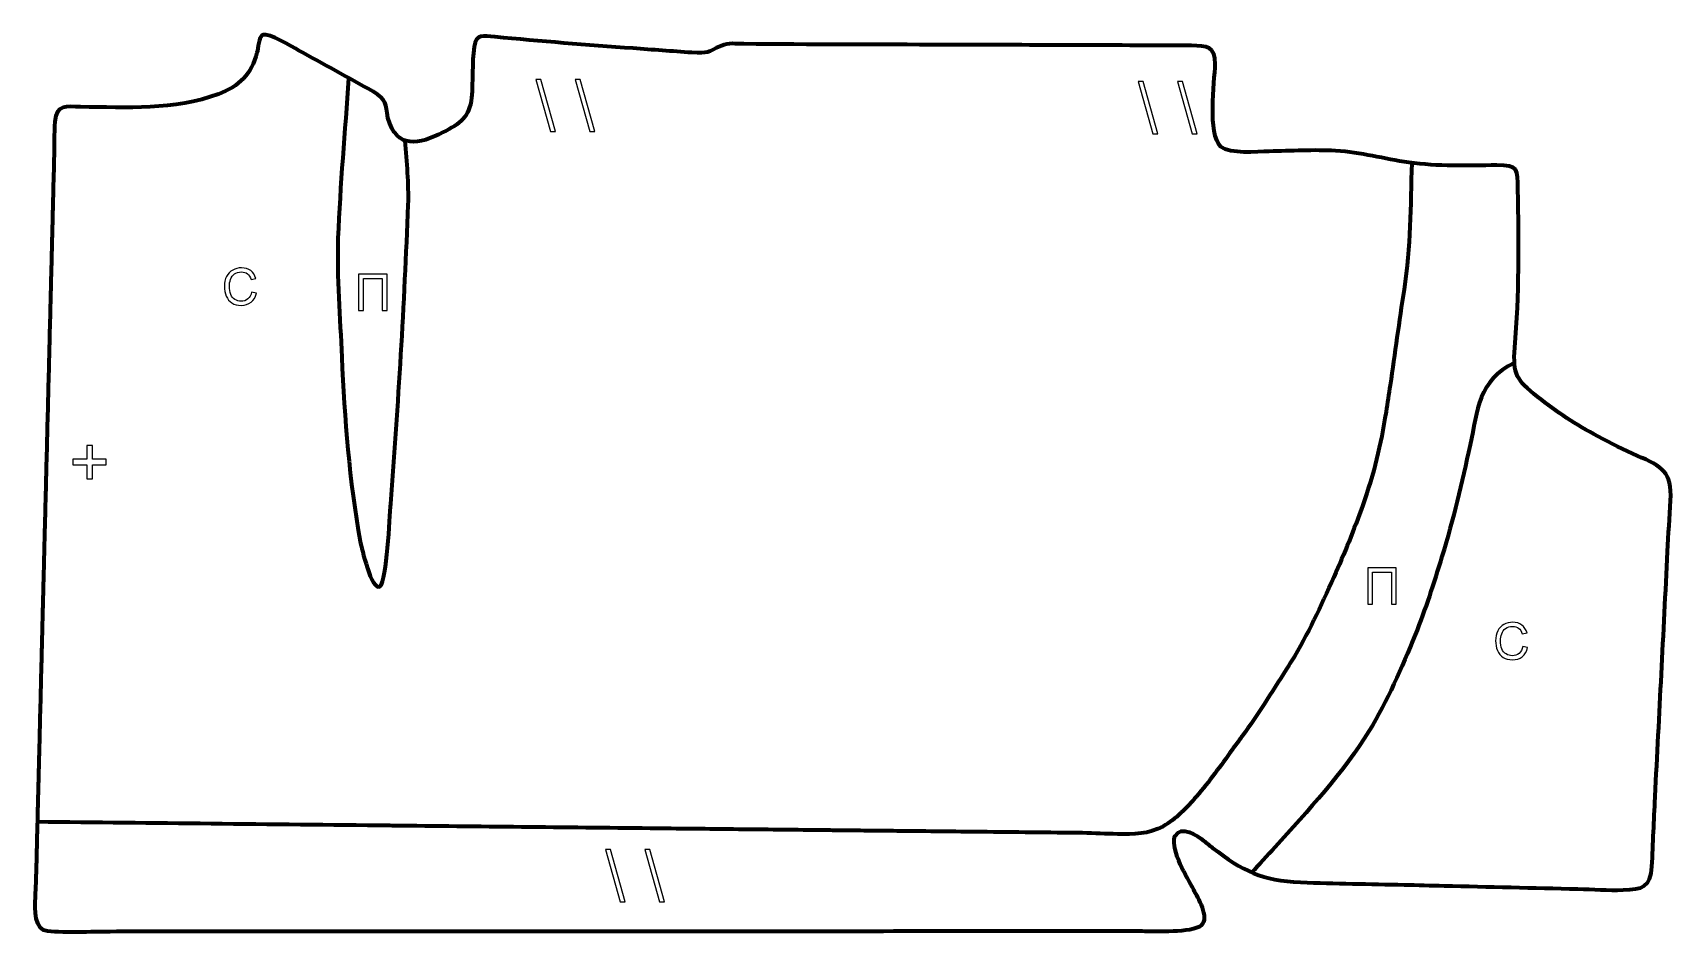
# Model space of a CAD drawing. Header units: millimetres. Extents: x 1097 to 1920, y 170 to 621.
import ezdxf

# ---------------------------------------------------------------- set-up
doc = ezdxf.new("R2010")
doc.units = ezdxf.units.MM
doc.header["$MEASUREMENT"] = 0
doc.layers.add('layer 2', color=7, linetype='Continuous')
doc.layers.add('layer 3', color=7, linetype='Continuous')

msp = doc.modelspace()

# ---------------------------------------------------------------- linework, layer by layer
at = {"layer": 'layer 2', "color": 142, "lineweight": 158}
for points, knots in [([(1255.7138, 598.6686), (1253.84, 571.9506), (1251.4462, 545.1792), (1250.3815, 518.4191), (1250.3815, 518.4191), (1249.7491, 498.7824), (1251.4439, 478.4343), (1252.2812, 458.7478), (1252.2812, 458.7478), (1253.6522, 428.1094), (1256.0281, 396.3716), (1261.5727, 366.1999), (1261.5727, 366.1999), (1262.2022, 363.2213), (1267.0451, 341.0802), (1271.6035, 343.7742), (1271.6035, 343.7742), (1274.9392, 347.1354), (1276.2812, 378.1486), (1276.8345, 385.1295), (1276.8345, 385.1295), (1280.7342, 434.923), (1283.6717, 485.1447), (1285.6206, 535.0531), (1285.6206, 535.0531), (1286.0401, 545.795), (1284.8566, 556.4246), (1284.0827, 567.1188)], [0, 0, 0, 0, 0.125, 0.125, 0.125, 0.125, 0.25, 0.25, 0.25, 0.25, 0.375, 0.375, 0.375, 0.375, 0.5, 0.5, 0.5, 0.5, 0.625, 0.625, 0.625, 0.625, 0.75, 0.75, 0.75, 0.75, 1, 1, 1, 1]), ([(1788.9162, 555.9734), (1788.2616, 534.2309), (1788.5229, 514.2574), (1785.0758, 492.5863), (1785.0758, 492.5863), (1782.536, 476.6199), (1780.4923, 460.5802), (1778.0864, 444.5932), (1778.0864, 444.5932), (1777.416, 440.1471), (1776.7307, 435.7038), (1776.0284, 431.2626), (1776.0284, 431.2626), (1773.3433, 414.4507), (1770.0491, 400.5382), (1764.342, 384.4632), (1764.342, 384.4632), (1760, 372.2332), (1755.2036, 360.2519), (1749.8876, 348.4124), (1749.8876, 348.4124), (1743.1777, 333.5191), (1737.0721, 319.9798), (1728.4596, 305.9974), (1728.4596, 305.9974), (1727.6391, 304.6654), (1726.8065, 303.3437), (1725.9646, 302.0251), (1725.9646, 302.0251), (1722.2651, 296.2447), (1718.6052, 290.4393), (1714.8954, 284.6653), (1714.8954, 284.6653), (1711.3785, 279.1944), (1707.7619, 273.8419), (1703.9099, 268.5999), (1703.9099, 268.5999), (1703.9099, 268.5999), (1703.6115, 268.196), (1703.6115, 268.196), (1703.6115, 268.196), (1702.0165, 266.0489), (1700.4195, 263.909), (1698.8541, 261.74), (1698.8541, 261.74), (1693.0899, 253.7065), (1687.3521, 245.7798), (1680.9183, 238.2569), (1680.9183, 238.2569), (1676.2653, 232.8539), (1670.5216, 226.8753), (1664.27, 223.357), (1664.27, 223.357), (1656.9261, 219.3056), (1649.5673, 219.3502), (1641.4158, 219.4699), (1641.4158, 219.4699), (1635.5561, 219.5558), (1629.7049, 219.9174), (1623.8432, 220.0216), (1623.8432, 220.0216), (1615.3294, 220.1321), (1606.815, 220.2024), (1598.301, 220.2914), (1598.301, 220.2914), (1589.7887, 220.3814), (1581.2765, 220.4714), (1572.7642, 220.5613), (1572.7642, 220.5613), (1559.4116, 220.7025), (1546.059, 220.8436), (1532.7064, 220.9848), (1532.7064, 220.9848), (1522.859, 221.0889), (1513.0114, 221.193), (1503.1639, 221.2971), (1503.1639, 221.2971), (1499.9927, 221.3305), (1496.8215, 221.3641), (1493.6502, 221.3976), (1493.6502, 221.3976), (1480.2977, 221.5388), (1466.9451, 221.6798), (1453.5925, 221.821), (1453.5925, 221.821), (1447.2501, 221.888), (1440.9075, 221.9551), (1434.5651, 222.0222), (1434.5651, 222.0222), (1428.0557, 222.091), (1421.5463, 222.1598), (1415.0369, 222.2285), (1415.0369, 222.2285), (1371.9748, 222.6838), (1328.9129, 223.139), (1285.8508, 223.5941), (1285.8508, 223.5941), (1282.6795, 223.6277), (1279.5083, 223.6611), (1276.3371, 223.6947), (1276.3371, 223.6947), (1246.4607, 224.0104), (1216.5843, 224.3263), (1186.7079, 224.6421), (1186.7079, 224.6421), (1157.6661, 224.949), (1128.6242, 225.2561), (1099.5824, 225.563)], [0, 0, 0, 0, 0.03571429, 0.03571429, 0.03571429, 0.03571429, 0.07142857, 0.07142857, 0.07142857, 0.07142857, 0.10714286, 0.10714286, 0.10714286, 0.10714286, 0.14285714, 0.14285714, 0.14285714, 0.14285714, 0.17857143, 0.17857143, 0.17857143, 0.17857143, 0.21428571, 0.21428571, 0.21428571, 0.21428571, 0.25, 0.25, 0.25, 0.25, 0.28571429, 0.28571429, 0.28571429, 0.28571429, 0.32142857, 0.32142857, 0.32142857, 0.32142857, 0.35714286, 0.35714286, 0.35714286, 0.35714286, 0.39285714, 0.39285714, 0.39285714, 0.39285714, 0.42857143, 0.42857143, 0.42857143, 0.42857143, 0.46428571, 0.46428571, 0.46428571, 0.46428571, 0.5, 0.5, 0.5, 0.5, 0.53571429, 0.53571429, 0.53571429, 0.53571429, 0.57142857, 0.57142857, 0.57142857, 0.57142857, 0.60714286, 0.60714286, 0.60714286, 0.60714286, 0.64285714, 0.64285714, 0.64285714, 0.64285714, 0.67857143, 0.67857143, 0.67857143, 0.67857143, 0.71428571, 0.71428571, 0.71428571, 0.71428571, 0.75, 0.75, 0.75, 0.75, 0.78571429, 0.78571429, 0.78571429, 0.78571429, 0.82142857, 0.82142857, 0.82142857, 0.82142857, 0.85714286, 0.85714286, 0.85714286, 0.85714286, 0.89285714, 0.89285714, 0.89285714, 0.89285714, 0.92857143, 0.92857143, 0.92857143, 0.92857143, 1, 1, 1, 1]), ([(1840.5153, 455.8685), (1822.2988, 447.1936), (1821.9963, 432.2132), (1818.1951, 414.6573), (1818.1951, 414.6573), (1814.0624, 395.532), (1809.7846, 377.3924), (1804.0619, 358.6495), (1804.0619, 358.6495), (1799.9215, 345.089), (1795.9027, 332.5509), (1790.5881, 319.3651), (1790.5881, 319.3651), (1783.9461, 302.886), (1776.7335, 286.3209), (1767.4654, 271.1304), (1767.4654, 271.1304), (1755.0803, 250.9817), (1736.4224, 230.4644), (1720.3986, 212.9201), (1720.3986, 212.9201), (1716.4368, 208.5824), (1712.4649, 204.2545), (1708.5138, 199.9069)], [0, 0, 0, 0, 0.14285714, 0.14285714, 0.14285714, 0.14285714, 0.28571429, 0.28571429, 0.28571429, 0.28571429, 0.42857143, 0.42857143, 0.42857143, 0.42857143, 0.57142857, 0.57142857, 0.57142857, 0.57142857, 0.71428571, 0.71428571, 0.71428571, 0.71428571, 1, 1, 1, 1])]:
    msp.add_open_spline(points, degree=3, knots=knots, dxfattribs=at)
at = {"layer": 'layer 2', "color": 142}
for points, knots in [([(1356.9526, 571.8014), (1356.9526, 571.8014), (1349.6206, 598.0125), (1349.6206, 598.0125), (1349.6206, 598.0125), (1349.6206, 598.0125), (1352.1118, 598.0125), (1352.1118, 598.0125), (1352.1118, 598.0125), (1352.1118, 598.0125), (1359.4439, 571.8014), (1359.4439, 571.8014), (1359.4439, 571.8014), (1359.4439, 571.8014), (1356.9526, 571.8014), (1356.9526, 571.8014)], [0, 0, 0, 0, 0.2, 0.2, 0.2, 0.2, 0.4, 0.4, 0.4, 0.4, 0.6, 0.6, 0.6, 0.6, 1, 1, 1, 1]), ([(1376.6346, 571.8014), (1376.6346, 571.8014), (1369.3026, 598.0125), (1369.3026, 598.0125), (1369.3026, 598.0125), (1369.3026, 598.0125), (1371.7938, 598.0125), (1371.7938, 598.0125), (1371.7938, 598.0125), (1371.7938, 598.0125), (1379.1259, 571.8014), (1379.1259, 571.8014), (1379.1259, 571.8014), (1379.1259, 571.8014), (1376.6346, 571.8014), (1376.6346, 571.8014)], [0, 0, 0, 0, 0.2, 0.2, 0.2, 0.2, 0.4, 0.4, 0.4, 0.4, 0.6, 0.6, 0.6, 0.6, 1, 1, 1, 1]), ([(1659.1228, 570.741), (1659.1228, 570.741), (1651.7908, 596.9521), (1651.7908, 596.9521), (1651.7908, 596.9521), (1651.7908, 596.9521), (1654.282, 596.9521), (1654.282, 596.9521), (1654.282, 596.9521), (1654.282, 596.9521), (1661.6141, 570.741), (1661.6141, 570.741), (1661.6141, 570.741), (1661.6141, 570.741), (1659.1228, 570.741), (1659.1228, 570.741)], [0, 0, 0, 0, 0.2, 0.2, 0.2, 0.2, 0.4, 0.4, 0.4, 0.4, 0.6, 0.6, 0.6, 0.6, 1, 1, 1, 1]), ([(1678.8048, 570.741), (1678.8048, 570.741), (1671.4728, 596.9521), (1671.4728, 596.9521), (1671.4728, 596.9521), (1671.4728, 596.9521), (1673.964, 596.9521), (1673.964, 596.9521), (1673.964, 596.9521), (1673.964, 596.9521), (1681.2961, 570.741), (1681.2961, 570.741), (1681.2961, 570.741), (1681.2961, 570.741), (1678.8048, 570.741), (1678.8048, 570.741)], [0, 0, 0, 0, 0.2, 0.2, 0.2, 0.2, 0.4, 0.4, 0.4, 0.4, 0.6, 0.6, 0.6, 0.6, 1, 1, 1, 1]), ([(1207.072, 491.3603), (1207.072, 491.3603), (1209.4894, 490.7496), (1209.4894, 490.7496), (1209.4894, 490.7496), (1208.9847, 488.769), (1208.0772, 487.2635), (1206.7667, 486.2244), (1206.7667, 486.2244), (1205.4562, 485.1854), (1203.8531, 484.6637), (1201.9574, 484.6637), (1201.9574, 484.6637), (1199.9981, 484.6637), (1198.4035, 485.0624), (1197.1735, 485.8639), (1197.1735, 485.8639), (1195.9436, 486.6613), (1195.0106, 487.819), (1194.3702, 489.3331), (1194.3702, 489.3331), (1193.7298, 490.8513), (1193.4075, 492.4756), (1193.4075, 494.2144), (1193.4075, 494.2144), (1193.4075, 496.1102), (1193.768, 497.7641), (1194.4932, 499.1764), (1194.4932, 499.1764), (1195.2184, 500.5886), (1196.249, 501.6616), (1197.5849, 502.3953), (1197.5849, 502.3953), (1198.9209, 503.129), (1200.3925, 503.4937), (1201.9956, 503.4937), (1201.9956, 503.4937), (1203.8192, 503.4937), (1205.3502, 503.0314), (1206.5886, 502.1027), (1206.5886, 502.1027), (1207.8312, 501.1739), (1208.6963, 499.8719), (1209.1841, 498.1925), (1209.1841, 498.1925), (1209.1841, 498.1925), (1206.8176, 497.6327), (1206.8176, 497.6327), (1206.8176, 497.6327), (1206.3977, 498.9559), (1205.7828, 499.9228), (1204.9812, 500.525), (1204.9812, 500.525), (1204.1797, 501.1315), (1203.1703, 501.4326), (1201.9532, 501.4326), (1201.9532, 501.4326), (1200.5579, 501.4326), (1199.3874, 501.0976), (1198.4501, 500.4275), (1198.4501, 500.4275), (1197.5128, 499.7574), (1196.8512, 498.8541), (1196.4737, 497.726), (1196.4737, 497.726), (1196.092, 496.5936), (1195.9012, 495.4274), (1195.9012, 494.2272), (1195.9012, 494.2272), (1195.9012, 492.6792), (1196.126, 491.3263), (1196.5755, 490.1728), (1196.5755, 490.1728), (1197.0251, 489.015), (1197.7248, 488.1541), (1198.6749, 487.5815), (1198.6749, 487.5815), (1199.6249, 487.009), (1200.6512, 486.7249), (1201.7581, 486.7249), (1201.7581, 486.7249), (1203.1067, 486.7249), (1204.2433, 487.115), (1205.1763, 487.8911), (1205.1763, 487.8911), (1206.1093, 488.6715), (1206.7412, 489.825), (1207.072, 491.3603)], [0, 0, 0, 0, 0.04347826, 0.04347826, 0.04347826, 0.04347826, 0.08695652, 0.08695652, 0.08695652, 0.08695652, 0.13043478, 0.13043478, 0.13043478, 0.13043478, 0.17391304, 0.17391304, 0.17391304, 0.17391304, 0.2173913, 0.2173913, 0.2173913, 0.2173913, 0.26086957, 0.26086957, 0.26086957, 0.26086957, 0.30434783, 0.30434783, 0.30434783, 0.30434783, 0.34782609, 0.34782609, 0.34782609, 0.34782609, 0.39130435, 0.39130435, 0.39130435, 0.39130435, 0.43478261, 0.43478261, 0.43478261, 0.43478261, 0.47826087, 0.47826087, 0.47826087, 0.47826087, 0.52173913, 0.52173913, 0.52173913, 0.52173913, 0.56521739, 0.56521739, 0.56521739, 0.56521739, 0.60869565, 0.60869565, 0.60869565, 0.60869565, 0.65217391, 0.65217391, 0.65217391, 0.65217391, 0.69565217, 0.69565217, 0.69565217, 0.69565217, 0.73913043, 0.73913043, 0.73913043, 0.73913043, 0.7826087, 0.7826087, 0.7826087, 0.7826087, 0.82608696, 0.82608696, 0.82608696, 0.82608696, 0.86956522, 0.86956522, 0.86956522, 0.86956522, 0.91304348, 0.91304348, 0.91304348, 0.91304348, 1, 1, 1, 1]), ([(1260.7404, 500.3611), (1260.7404, 500.3611), (1275.041, 500.3611), (1275.041, 500.3611), (1275.041, 500.3611), (1275.041, 500.3611), (1275.041, 482.1418), (1275.041, 482.1418), (1275.041, 482.1418), (1275.041, 482.1418), (1272.6236, 482.1418), (1272.6236, 482.1418), (1272.6236, 482.1418), (1272.6236, 482.1418), (1272.6236, 498.2236), (1272.6236, 498.2236), (1272.6236, 498.2236), (1272.6236, 498.2236), (1263.1577, 498.2236), (1263.1577, 498.2236), (1263.1577, 498.2236), (1263.1577, 498.2236), (1263.1577, 482.1418), (1263.1577, 482.1418), (1263.1577, 482.1418), (1263.1577, 482.1418), (1260.7404, 482.1418), (1260.7404, 482.1418), (1260.7404, 482.1418), (1260.7404, 482.1418), (1260.7404, 500.3611), (1260.7404, 500.3611)], [0, 0, 0, 0, 0.11111111, 0.11111111, 0.11111111, 0.11111111, 0.22222222, 0.22222222, 0.22222222, 0.22222222, 0.33333333, 0.33333333, 0.33333333, 0.33333333, 0.44444444, 0.44444444, 0.44444444, 0.44444444, 0.55555556, 0.55555556, 0.55555556, 0.55555556, 0.66666667, 0.66666667, 0.66666667, 0.66666667, 0.77777778, 0.77777778, 0.77777778, 0.77777778, 1, 1, 1, 1]), ([(1124.3507, 397.7188), (1124.3507, 397.7188), (1124.3507, 404.6458), (1124.3507, 404.6458), (1124.3507, 404.6458), (1124.3507, 404.6458), (1117.4591, 404.6458), (1117.4591, 404.6458), (1117.4591, 404.6458), (1117.4591, 404.6458), (1117.4591, 407.5438), (1117.4591, 407.5438), (1117.4591, 407.5438), (1117.4591, 407.5438), (1124.3507, 407.5438), (1124.3507, 407.5438), (1124.3507, 407.5438), (1124.3507, 407.5438), (1124.3507, 414.4354), (1124.3507, 414.4354), (1124.3507, 414.4354), (1124.3507, 414.4354), (1127.2841, 414.4354), (1127.2841, 414.4354), (1127.2841, 414.4354), (1127.2841, 414.4354), (1127.2841, 407.5438), (1127.2841, 407.5438), (1127.2841, 407.5438), (1127.2841, 407.5438), (1134.1757, 407.5438), (1134.1757, 407.5438), (1134.1757, 407.5438), (1134.1757, 407.5438), (1134.1757, 404.6458), (1134.1757, 404.6458), (1134.1757, 404.6458), (1134.1757, 404.6458), (1127.2841, 404.6458), (1127.2841, 404.6458), (1127.2841, 404.6458), (1127.2841, 404.6458), (1127.2841, 397.7188), (1127.2841, 397.7188), (1127.2841, 397.7188), (1127.2841, 397.7188), (1124.3507, 397.7188), (1124.3507, 397.7188)], [0, 0, 0, 0, 0.07692308, 0.07692308, 0.07692308, 0.07692308, 0.15384615, 0.15384615, 0.15384615, 0.15384615, 0.23076923, 0.23076923, 0.23076923, 0.23076923, 0.30769231, 0.30769231, 0.30769231, 0.30769231, 0.38461538, 0.38461538, 0.38461538, 0.38461538, 0.46153846, 0.46153846, 0.46153846, 0.46153846, 0.53846154, 0.53846154, 0.53846154, 0.53846154, 0.61538462, 0.61538462, 0.61538462, 0.61538462, 0.69230769, 0.69230769, 0.69230769, 0.69230769, 0.76923077, 0.76923077, 0.76923077, 0.76923077, 0.84615385, 0.84615385, 0.84615385, 0.84615385, 1, 1, 1, 1]), ([(1766.8312, 352.9868), (1766.8312, 352.9868), (1781.1318, 352.9868), (1781.1318, 352.9868), (1781.1318, 352.9868), (1781.1318, 352.9868), (1781.1318, 334.7675), (1781.1318, 334.7675), (1781.1318, 334.7675), (1781.1318, 334.7675), (1778.7144, 334.7675), (1778.7144, 334.7675), (1778.7144, 334.7675), (1778.7144, 334.7675), (1778.7144, 350.8493), (1778.7144, 350.8493), (1778.7144, 350.8493), (1778.7144, 350.8493), (1769.2485, 350.8493), (1769.2485, 350.8493), (1769.2485, 350.8493), (1769.2485, 350.8493), (1769.2485, 334.7675), (1769.2485, 334.7675), (1769.2485, 334.7675), (1769.2485, 334.7675), (1766.8312, 334.7675), (1766.8312, 334.7675), (1766.8312, 334.7675), (1766.8312, 334.7675), (1766.8312, 352.9868), (1766.8312, 352.9868)], [0, 0, 0, 0, 0.11111111, 0.11111111, 0.11111111, 0.11111111, 0.22222222, 0.22222222, 0.22222222, 0.22222222, 0.33333333, 0.33333333, 0.33333333, 0.33333333, 0.44444444, 0.44444444, 0.44444444, 0.44444444, 0.55555556, 0.55555556, 0.55555556, 0.55555556, 0.66666667, 0.66666667, 0.66666667, 0.66666667, 0.77777778, 0.77777778, 0.77777778, 0.77777778, 1, 1, 1, 1]), ([(1844.6334, 313.5922), (1844.6334, 313.5922), (1847.0508, 312.9815), (1847.0508, 312.9815), (1847.0508, 312.9815), (1846.5461, 311.0009), (1845.6386, 309.4954), (1844.3281, 308.4563), (1844.3281, 308.4563), (1843.0176, 307.4173), (1841.4144, 306.8956), (1839.5187, 306.8956), (1839.5187, 306.8956), (1837.5594, 306.8956), (1835.9648, 307.2943), (1834.7349, 308.0958), (1834.7349, 308.0958), (1833.505, 308.8932), (1832.572, 310.0509), (1831.9316, 311.565), (1831.9316, 311.565), (1831.2912, 313.0832), (1830.9689, 314.7075), (1830.9689, 316.4463), (1830.9689, 316.4463), (1830.9689, 318.3421), (1831.3294, 319.996), (1832.0546, 321.4083), (1832.0546, 321.4083), (1832.7798, 322.8205), (1833.8104, 323.8935), (1835.1463, 324.6272), (1835.1463, 324.6272), (1836.4822, 325.3609), (1837.9538, 325.7256), (1839.5569, 325.7256), (1839.5569, 325.7256), (1841.3805, 325.7256), (1842.9116, 325.2633), (1844.15, 324.3346), (1844.15, 324.3346), (1845.3926, 323.4058), (1846.2577, 322.1038), (1846.7455, 320.4244), (1846.7455, 320.4244), (1846.7455, 320.4244), (1844.379, 319.8646), (1844.379, 319.8646), (1844.379, 319.8646), (1843.9591, 321.1878), (1843.3442, 322.1547), (1842.5426, 322.7569), (1842.5426, 322.7569), (1841.741, 323.3634), (1840.7316, 323.6645), (1839.5145, 323.6645), (1839.5145, 323.6645), (1838.1192, 323.6645), (1836.9487, 323.3295), (1836.0114, 322.6594), (1836.0114, 322.6594), (1835.0742, 321.9893), (1834.4126, 321.086), (1834.0351, 319.9579), (1834.0351, 319.9579), (1833.6534, 318.8255), (1833.4626, 317.6593), (1833.4626, 316.4591), (1833.4626, 316.4591), (1833.4626, 314.9111), (1833.6874, 313.5582), (1834.1369, 312.4047), (1834.1369, 312.4047), (1834.5865, 311.2469), (1835.2862, 310.386), (1836.2362, 309.8134), (1836.2362, 309.8134), (1837.1862, 309.2409), (1838.2125, 308.9568), (1839.3194, 308.9568), (1839.3194, 308.9568), (1840.668, 308.9568), (1841.8046, 309.3469), (1842.7377, 310.123), (1842.7377, 310.123), (1843.6707, 310.9034), (1844.3026, 312.0569), (1844.6334, 313.5922)], [0, 0, 0, 0, 0.04347826, 0.04347826, 0.04347826, 0.04347826, 0.08695652, 0.08695652, 0.08695652, 0.08695652, 0.13043478, 0.13043478, 0.13043478, 0.13043478, 0.17391304, 0.17391304, 0.17391304, 0.17391304, 0.2173913, 0.2173913, 0.2173913, 0.2173913, 0.26086957, 0.26086957, 0.26086957, 0.26086957, 0.30434783, 0.30434783, 0.30434783, 0.30434783, 0.34782609, 0.34782609, 0.34782609, 0.34782609, 0.39130435, 0.39130435, 0.39130435, 0.39130435, 0.43478261, 0.43478261, 0.43478261, 0.43478261, 0.47826087, 0.47826087, 0.47826087, 0.47826087, 0.52173913, 0.52173913, 0.52173913, 0.52173913, 0.56521739, 0.56521739, 0.56521739, 0.56521739, 0.60869565, 0.60869565, 0.60869565, 0.60869565, 0.65217391, 0.65217391, 0.65217391, 0.65217391, 0.69565217, 0.69565217, 0.69565217, 0.69565217, 0.73913043, 0.73913043, 0.73913043, 0.73913043, 0.7826087, 0.7826087, 0.7826087, 0.7826087, 0.82608696, 0.82608696, 0.82608696, 0.82608696, 0.86956522, 0.86956522, 0.86956522, 0.86956522, 0.91304348, 0.91304348, 0.91304348, 0.91304348, 1, 1, 1, 1]), ([(1391.9408, 185.5181), (1391.9408, 185.5181), (1384.6088, 211.7292), (1384.6088, 211.7292), (1384.6088, 211.7292), (1384.6088, 211.7292), (1387.1, 211.7292), (1387.1, 211.7292), (1387.1, 211.7292), (1387.1, 211.7292), (1394.4321, 185.5181), (1394.4321, 185.5181), (1394.4321, 185.5181), (1394.4321, 185.5181), (1391.9408, 185.5181), (1391.9408, 185.5181)], [0, 0, 0, 0, 0.2, 0.2, 0.2, 0.2, 0.4, 0.4, 0.4, 0.4, 0.6, 0.6, 0.6, 0.6, 1, 1, 1, 1]), ([(1411.6228, 185.5181), (1411.6228, 185.5181), (1404.2908, 211.7292), (1404.2908, 211.7292), (1404.2908, 211.7292), (1404.2908, 211.7292), (1406.782, 211.7292), (1406.782, 211.7292), (1406.782, 211.7292), (1406.782, 211.7292), (1414.1141, 185.5181), (1414.1141, 185.5181), (1414.1141, 185.5181), (1414.1141, 185.5181), (1411.6228, 185.5181), (1411.6228, 185.5181)], [0, 0, 0, 0, 0.2, 0.2, 0.2, 0.2, 0.4, 0.4, 0.4, 0.4, 0.6, 0.6, 0.6, 0.6, 1, 1, 1, 1])]:
    msp.add_open_spline(points, degree=3, knots=knots, dxfattribs=at)
at = {"layer": 'layer 3', "color": 22, "lineweight": 158}
msp.add_open_spline([(1099.5943, 226.0335), (1099.6783, 229.3737), (1099.7621, 232.7141), (1099.8461, 236.0543), (1099.8461, 236.0543), (1099.93, 239.3946), (1100.014, 242.7349), (1100.0979, 246.0752), (1100.0979, 246.0752), (1100.1735, 249.0814), (1100.249, 252.0877), (1100.3245, 255.0939), (1100.3245, 255.0939), (1100.3959, 257.9332), (1100.4672, 260.7724), (1100.5385, 263.6117), (1100.5385, 263.6117), (1100.8742, 276.9728), (1101.2099, 290.3339), (1101.5457, 303.6951), (1101.5457, 303.6951), (1101.6255, 306.8683), (1101.7052, 310.0417), (1101.7849, 313.2149), (1101.7849, 313.2149), (1101.9444, 319.5614), (1102.1038, 325.908), (1102.2633, 332.2545), (1102.2633, 332.2545), (1102.3473, 335.5948), (1102.4312, 338.9351), (1102.5151, 342.2754), (1102.5151, 342.2754), (1102.5864, 345.1146), (1102.6578, 347.9539), (1102.7292, 350.7931), (1102.7292, 350.7931), (1102.8887, 357.1396), (1103.048, 363.4862), (1103.2075, 369.8327), (1103.2075, 369.8327), (1103.4594, 379.8536), (1103.7111, 389.8745), (1103.9629, 399.8953), (1103.9629, 399.8953), (1104.1308, 406.5759), (1104.2987, 413.2565), (1104.4665, 419.937), (1104.4665, 419.937), (1104.7981, 433.1311), (1105.1296, 446.3252), (1105.4611, 459.5195), (1105.4611, 459.5195), (1105.5408, 462.6927), (1105.6206, 465.8659), (1105.7003, 469.0392), (1105.7003, 469.0392), (1105.8682, 475.7198), (1106.036, 482.4003), (1106.2039, 489.0809), (1106.2039, 489.0809), (1106.4474, 498.7678), (1106.6907, 508.4545), (1106.9342, 518.1414), (1106.9342, 518.1414), (1107.0181, 521.4817), (1107.102, 524.822), (1107.1859, 528.1623), (1107.1859, 528.1623), (1107.2657, 531.3355), (1107.3454, 534.5088), (1107.4251, 537.6821), (1107.4251, 537.6821), (1107.593, 544.3626), (1107.7609, 551.0433), (1107.9288, 557.7238), (1107.9288, 557.7238), (1108.07, 564.024), (1107.8894, 570.7189), (1108.3693, 576.9587), (1108.3693, 576.9587), (1109.2249, 585.702), (1114.1679, 584.2962), (1121.2742, 584.2389), (1121.2742, 584.2389), (1144.4227, 583.8909), (1168.3024, 582.5123), (1190.4513, 590.6145), (1190.4513, 590.6145), (1200.705, 594.5829), (1207.0711, 600.5579), (1209.7625, 611.4709), (1209.7625, 611.4709), (1210.2498, 613.4469), (1210.6125, 619.5818), (1212.6865, 620.3017), (1212.6865, 620.3017), (1215.8335, 621.3941), (1227.2562, 614.4571), (1230.6413, 612.5818), (1230.6413, 612.5818), (1243.0635, 605.7024), (1255.6842, 598.9156), (1268.0189, 591.9164), (1268.0189, 591.9164), (1274.9036, 587.5447), (1274.077, 586.1136), (1275.4672, 578.7486), (1275.4672, 578.7486), (1279.823, 562.6572), (1291.1557, 565.3585), (1303.1606, 571.4734), (1303.1606, 571.4734), (1311.5355, 575.7393), (1316.3224, 579.1776), (1317.3939, 588.8455), (1317.3939, 588.8455), (1318.2032, 597.1447), (1317.4479, 606.2734), (1318.68, 614.2728), (1318.68, 614.2728), (1319.7213, 621.0334), (1323.3295, 619.9075), (1328.9907, 619.3446), (1328.9907, 619.3446), (1352.0706, 617.0495), (1375.2916, 615.3509), (1398.4222, 613.6014), (1398.4222, 613.6014), (1408.2334, 612.8593), (1418.0464, 612.1448), (1427.8617, 611.4598), (1427.8617, 611.4598), (1436.5113, 610.8573), (1435.2246, 611.6406), (1442.6776, 614.9002), (1442.6776, 614.9002), (1446.3607, 616.511), (1449.9849, 615.7991), (1453.8748, 615.7706), (1453.8748, 615.7706), (1487.4606, 615.5236), (1521.0966, 615.5191), (1554.6886, 615.3915), (1554.6886, 615.3915), (1595.9574, 615.2354), (1637.2344, 615.1945), (1678.5017, 614.9461), (1678.5017, 614.9461), (1685.9197, 614.8769), (1690.6099, 614.5178), (1690.3827, 605.7036), (1690.3827, 605.7036), (1689.9736, 596.2876), (1686.4538, 570.8026), (1693.1727, 564.1756), (1693.1727, 564.1756), (1698.1655, 560.4174), (1711.0793, 561.7708), (1717.4259, 561.9158), (1717.4259, 561.9158), (1728.2427, 562.1666), (1739.9825, 562.7697), (1750.725, 562.1975), (1750.725, 562.1975), (1763.6027, 561.4683), (1774.9016, 558.1029), (1787.407, 556.2948), (1787.407, 556.2948), (1802.2177, 554.2768), (1816.7247, 554.8509), (1831.579, 554.9354), (1831.579, 554.9354), (1842.5695, 554.9924), (1841.9354, 553.156), (1842.1815, 542.7162), (1842.1815, 542.7162), (1842.785, 515.9104), (1842.8591, 490.2322), (1840.6343, 463.4606), (1840.6343, 463.4606), (1839.5251, 449.9724), (1841.7193, 447.1517), (1851.9337, 438.8626), (1851.9337, 438.8626), (1861.8373, 430.856), (1871.2131, 424.941), (1882.3653, 418.9377), (1882.3653, 418.9377), (1889.0743, 415.3262), (1895.2549, 412.4053), (1902.1741, 409.2667), (1902.1741, 409.2667), (1914.4342, 403.7052), (1919.57, 401.3061), (1918.7291, 386.8028), (1918.7291, 386.8028), (1918.2266, 378.2508), (1917.6946, 369.7887), (1917.2669, 361.2239), (1917.2669, 361.2239), (1915.2203, 320.2481), (1913.0995, 279.273), (1911.0191, 238.2984), (1911.0191, 238.2984), (1911.0191, 238.2984), (1910.9937, 237.7986), (1910.9937, 237.7986), (1910.9937, 237.7986), (1910.4069, 226.2871), (1909.957, 214.7767), (1909.394, 203.2694), (1909.394, 203.2694), (1908.7788, 192.8836), (1904.6114, 191.7181), (1894.8927, 191.4253), (1894.8927, 191.4253), (1887.5806, 191.205), (1879.6575, 191.7959), (1872.2593, 191.9687), (1872.2593, 191.9687), (1849.9031, 192.4908), (1827.5477, 193.0467), (1805.1917, 193.5805), (1805.1917, 193.5805), (1798.5198, 193.7398), (1791.8479, 193.8991), (1785.1759, 194.0584), (1785.1759, 194.0584), (1767.9019, 194.4651), (1750.4599, 194.5723), (1733.2141, 195.306), (1733.2141, 195.306), (1713.8377, 196.2188), (1704.1295, 200.8038), (1688.9897, 212.6236), (1688.9897, 212.6236), (1687.5225, 213.7691), (1686.0758, 214.936), (1684.6341, 216.1133), (1684.6341, 216.1133), (1681.3769, 218.7781), (1673.1718, 223.9825), (1670.2341, 218.6063), (1670.2341, 218.6063), (1670.2341, 218.6063), (1669.9616, 218.1077), (1669.9616, 218.1077), (1669.9616, 218.1077), (1668.2416, 210.5181), (1676.089, 198.0543), (1679.6428, 191.4599), (1679.6428, 191.4599), (1681.5776, 187.8698), (1687.8579, 177.2957), (1683.5254, 173.8065), (1683.5254, 173.8065), (1678.2597, 169.8854), (1660.7739, 170.8532), (1653.6699, 170.8635), (1653.6699, 170.8635), (1622.1333, 170.9084), (1590.5968, 170.888), (1559.0602, 170.8741), (1559.0602, 170.8741), (1532.3535, 170.8616), (1505.6468, 170.849), (1478.9401, 170.8365), (1478.9401, 170.8365), (1468.9251, 170.8318), (1458.9101, 170.8271), (1448.895, 170.8224), (1448.895, 170.8224), (1445.8905, 170.821), (1442.8861, 170.8196), (1439.8816, 170.8181), (1439.8816, 170.8181), (1436.877, 170.8167), (1433.8725, 170.8153), (1430.868, 170.8139), (1430.868, 170.8139), (1427.5297, 170.8124), (1424.1914, 170.8108), (1420.853, 170.8092), (1420.853, 170.8092), (1408.0004, 170.8032), (1395.1479, 170.7971), (1382.2953, 170.791), (1382.2953, 170.791), (1378.9569, 170.7895), (1375.6185, 170.7879), (1372.2802, 170.7863), (1372.2802, 170.7863), (1368.9419, 170.7848), (1365.6035, 170.7832), (1362.2652, 170.7817), (1362.2652, 170.7817), (1342.2352, 170.7723), (1322.2052, 170.7629), (1302.1751, 170.7535), (1302.1751, 170.7535), (1295.4985, 170.7503), (1288.8218, 170.7472), (1282.1451, 170.744), (1282.1451, 170.744), (1268.7918, 170.7377), (1255.4384, 170.7315), (1242.0851, 170.7252), (1242.0851, 170.7252), (1239.0806, 170.7238), (1236.0761, 170.7224), (1233.0715, 170.721), (1233.0715, 170.721), (1216.3799, 170.7132), (1199.6882, 170.7053), (1182.9965, 170.6975), (1182.9965, 170.6975), (1166.3459, 170.6895), (1149.6579, 170.7606), (1133.0121, 170.6728), (1133.0121, 170.6728), (1127.1969, 170.6422), (1106.5417, 169.7476), (1102.4675, 171.5017), (1102.4675, 171.5017), (1097.3103, 174.0111), (1098.3532, 184.9613), (1098.5634, 189.8752), (1098.5634, 189.8752), (1098.6569, 192.0627), (1098.7722, 194.2468), (1098.8514, 196.4355), (1098.8514, 196.4355), (1099.149, 206.3), (1099.3477, 216.1676), (1099.5943, 226.0335)], degree=3, knots=[0, 0, 0, 0, 0.01176471, 0.01176471, 0.01176471, 0.01176471, 0.02352941, 0.02352941, 0.02352941, 0.02352941, 0.03529412, 0.03529412, 0.03529412, 0.03529412, 0.04705882, 0.04705882, 0.04705882, 0.04705882, 0.05882353, 0.05882353, 0.05882353, 0.05882353, 0.07058824, 0.07058824, 0.07058824, 0.07058824, 0.08235294, 0.08235294, 0.08235294, 0.08235294, 0.09411765, 0.09411765, 0.09411765, 0.09411765, 0.10588235, 0.10588235, 0.10588235, 0.10588235, 0.11764706, 0.11764706, 0.11764706, 0.11764706, 0.12941176, 0.12941176, 0.12941176, 0.12941176, 0.14117647, 0.14117647, 0.14117647, 0.14117647, 0.15294118, 0.15294118, 0.15294118, 0.15294118, 0.16470588, 0.16470588, 0.16470588, 0.16470588, 0.17647059, 0.17647059, 0.17647059, 0.17647059, 0.18823529, 0.18823529, 0.18823529, 0.18823529, 0.2, 0.2, 0.2, 0.2, 0.21176471, 0.21176471, 0.21176471, 0.21176471, 0.22352941, 0.22352941, 0.22352941, 0.22352941, 0.23529412, 0.23529412, 0.23529412, 0.23529412, 0.24705882, 0.24705882, 0.24705882, 0.24705882, 0.25882353, 0.25882353, 0.25882353, 0.25882353, 0.27058824, 0.27058824, 0.27058824, 0.27058824, 0.28235294, 0.28235294, 0.28235294, 0.28235294, 0.29411765, 0.29411765, 0.29411765, 0.29411765, 0.30588235, 0.30588235, 0.30588235, 0.30588235, 0.31764706, 0.31764706, 0.31764706, 0.31764706, 0.32941176, 0.32941176, 0.32941176, 0.32941176, 0.34117647, 0.34117647, 0.34117647, 0.34117647, 0.35294118, 0.35294118, 0.35294118, 0.35294118, 0.36470588, 0.36470588, 0.36470588, 0.36470588, 0.37647059, 0.37647059, 0.37647059, 0.37647059, 0.38823529, 0.38823529, 0.38823529, 0.38823529, 0.4, 0.4, 0.4, 0.4, 0.41176471, 0.41176471, 0.41176471, 0.41176471, 0.42352941, 0.42352941, 0.42352941, 0.42352941, 0.43529412, 0.43529412, 0.43529412, 0.43529412, 0.44705882, 0.44705882, 0.44705882, 0.44705882, 0.45882353, 0.45882353, 0.45882353, 0.45882353, 0.47058824, 0.47058824, 0.47058824, 0.47058824, 0.48235294, 0.48235294, 0.48235294, 0.48235294, 0.49411765, 0.49411765, 0.49411765, 0.49411765, 0.50588235, 0.50588235, 0.50588235, 0.50588235, 0.51764706, 0.51764706, 0.51764706, 0.51764706, 0.52941176, 0.52941176, 0.52941176, 0.52941176, 0.54117647, 0.54117647, 0.54117647, 0.54117647, 0.55294118, 0.55294118, 0.55294118, 0.55294118, 0.56470588, 0.56470588, 0.56470588, 0.56470588, 0.57647059, 0.57647059, 0.57647059, 0.57647059, 0.58823529, 0.58823529, 0.58823529, 0.58823529, 0.6, 0.6, 0.6, 0.6, 0.61176471, 0.61176471, 0.61176471, 0.61176471, 0.62352941, 0.62352941, 0.62352941, 0.62352941, 0.63529412, 0.63529412, 0.63529412, 0.63529412, 0.64705882, 0.64705882, 0.64705882, 0.64705882, 0.65882353, 0.65882353, 0.65882353, 0.65882353, 0.67058824, 0.67058824, 0.67058824, 0.67058824, 0.68235294, 0.68235294, 0.68235294, 0.68235294, 0.69411765, 0.69411765, 0.69411765, 0.69411765, 0.70588235, 0.70588235, 0.70588235, 0.70588235, 0.71764706, 0.71764706, 0.71764706, 0.71764706, 0.72941176, 0.72941176, 0.72941176, 0.72941176, 0.74117647, 0.74117647, 0.74117647, 0.74117647, 0.75294118, 0.75294118, 0.75294118, 0.75294118, 0.76470588, 0.76470588, 0.76470588, 0.76470588, 0.77647059, 0.77647059, 0.77647059, 0.77647059, 0.78823529, 0.78823529, 0.78823529, 0.78823529, 0.8, 0.8, 0.8, 0.8, 0.81176471, 0.81176471, 0.81176471, 0.81176471, 0.82352941, 0.82352941, 0.82352941, 0.82352941, 0.83529412, 0.83529412, 0.83529412, 0.83529412, 0.84705882, 0.84705882, 0.84705882, 0.84705882, 0.85882353, 0.85882353, 0.85882353, 0.85882353, 0.87058824, 0.87058824, 0.87058824, 0.87058824, 0.88235294, 0.88235294, 0.88235294, 0.88235294, 0.89411765, 0.89411765, 0.89411765, 0.89411765, 0.90588235, 0.90588235, 0.90588235, 0.90588235, 0.91764706, 0.91764706, 0.91764706, 0.91764706, 0.92941176, 0.92941176, 0.92941176, 0.92941176, 0.94117647, 0.94117647, 0.94117647, 0.94117647, 0.95294118, 0.95294118, 0.95294118, 0.95294118, 0.96470588, 0.96470588, 0.96470588, 0.96470588, 0.97647059, 0.97647059, 0.97647059, 0.97647059, 1, 1, 1, 1], dxfattribs=at)

doc.saveas('drawing.dxf')
